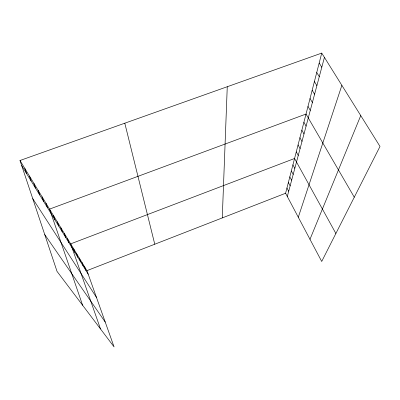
<?xml version="1.0" encoding="UTF-8"?>
<svg xmlns="http://www.w3.org/2000/svg" width="400" height="400" viewBox="0 0 400 400"><rect width="100%" height="100%" fill="white"/><g stroke="black" fill="none" stroke-linecap="round" stroke-linejoin="round"><path stroke-width="0.6" d="M222.27 217.92L227.26 86.725M321.74 53.095L380 146.445L321.705 261.465L285.6 193.25L321.74 53.095L20 160.5L57.03 271.385L114.07 346.905L86.94 270.64L20 160.5M287.31 196.47L324.425 57.395M298.295 217.225L341.87 85.355M309.985 239.315L360.745 115.595M86.94 270.64L285.6 193.25M44.74 234.58L105.245 322.095M32.74 198.655L96.46 297.4M319.18 63.025L321.79 67.26M21.695 165.575L88.22 274.235M316.735 72.5L319.28 76.675M314.4 81.555L316.88 85.66M312.17 90.21L314.585 94.255M310.035 98.495L312.39 102.485M307.985 106.43L310.285 110.36M354.275 197.205L306.025 114.045L49.54 209.11L82.625 305.275M303.895 122.295L306.085 126.105M301.865 130.18L304 133.93M299.92 137.72L302 141.41M298.06 144.94L300.09 148.57M296.275 151.86L298.26 155.435M335.88 233.5L294.565 158.495L70.665 243.865L100.515 328.96M292.92 164.865L294.815 168.335M291.34 170.99L293.195 174.405M289.825 176.875L291.64 180.24M288.365 182.54L290.14 185.855M286.955 187.995L288.7 191.26M84.49 266.615L85.79 270.265M81.945 262.425L83.26 266.14M79.3 258.07L80.635 261.845M76.54 253.53L77.895 257.375M73.665 248.8L75.04 252.71M67.535 238.71L68.955 242.765M64.26 233.325L65.7 237.455M60.835 227.69L62.3 231.9M57.25 221.79L58.735 226.08M53.49 215.605L55 219.975M45.89 203.1L47.445 207.635M42.07 196.81L43.65 201.435M38.07 190.23L39.67 194.94M33.88 183.335L35.505 188.13M29.48 176.095L31.13 180.985M24.86 168.495L26.53 173.475M124.8 123.195L154.765 244.22"/></g></svg>
